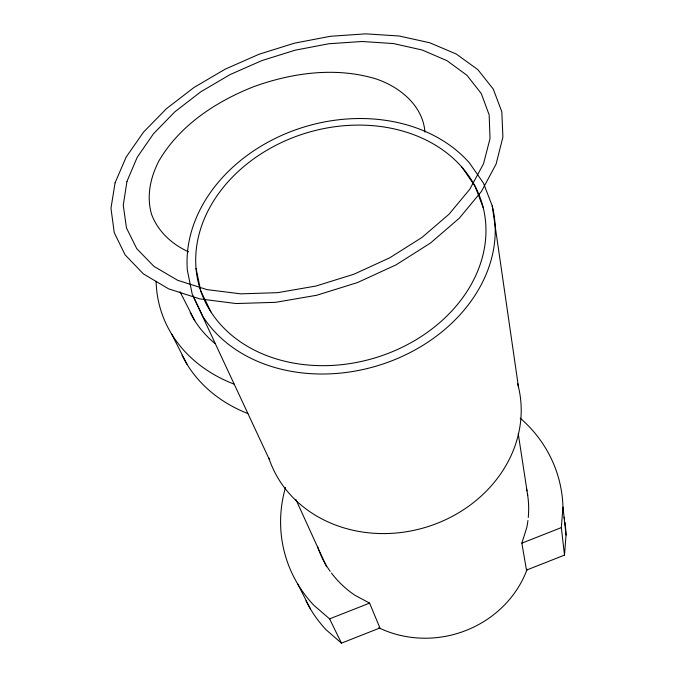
<?xml version="1.0" encoding="UTF-8"?>
<svg xmlns="http://www.w3.org/2000/svg" width="677" height="677" viewBox="0 0 677 677"><rect width="100%" height="100%" fill="white"/><g stroke="black" fill="none" stroke-linecap="round" stroke-linejoin="round"><path stroke-width="1.02" d="M527.933 520.495A108.506 99.705 -15.6 0 1 526.791 527.485L521.857 543.157L526.478 570.11L564.491 555.106L566.031 535.109A136.847 127.513 -15.2 0 0 564.973 522.432M564.491 555.106L561.343 527.603L562.968 507.081A142.001 130.585 -15.5 0 0 520.173 418.124M285.491 487.482A142.001 130.585 -15.5 0 0 313.654 605.103L329.606 618.871L369.583 603.122L379.924 627.968L341.453 643.15L326.009 629.703A136.847 127.513 -15.2 0 1 305.996 600.787M521.857 543.157L561.343 527.603M369.583 603.122L354.765 595.151A108.506 99.705 -15.6 0 1 331.459 573.038M188.663 251.878C172.051 244.389 157.927 231.526 151.513 214.194C146.308 196.085 150.463 177.188 158.985 160.787C179.938 125.067 216.2 101.432 254.019 86.554C292.819 72.625 336.037 66.727 376.09 78.938C399.785 86.876 423.015 105.671 424.936 132.125M461.883 167.117L475.042 186.183L483.234 207.746A147.332 117.578 -16.6 0 1 293.852 363.134A147.332 117.578 -16.6 0 1 245.396 165.23A147.332 117.578 -16.6 0 1 483.234 207.746M180.006 291.711L194.798 320.763M171.662 334.108L186.945 364.167M297.745 584.039L310.548 609.148M329.606 618.871L341.453 643.15M210.919 311.902L200.73 290.882L196.042 268.371M193.097 296.044L269.328 459.471M204.674 299.53L207.746 306.258M295.866 499.448L326.559 566.725M492.221 205.85L483.403 182.993L469.347 162.81A156.438 124.881 -16.6 0 0 291.736 131.245A156.438 124.881 -16.6 0 0 187.351 270.208L192.209 294.131L202.922 316.514A156.438 124.881 -16.6 0 0 390.781 361.196A156.438 124.881 -16.6 0 0 492.221 205.85L518.438 386.77M518.243 433.712L527.696 495.344M562.968 507.081L566.031 535.109M564.144 517.211A136.847 127.513 -15.2 0 1 564.5 519.293M247.867 413.571A157.758 128.647 -18.2 0 1 182.011 355.146M234.242 384.197A162.937 130.517 -18.2 0 1 156.116 281.336M526.503 488.853A108.506 99.705 -15.6 0 1 526.926 490.884M527.476 493.948A108.506 99.705 -15.6 0 1 528.263 517.482M330.207 571.337A108.506 99.705 -15.6 0 1 317.496 546.373M214.947 343.451A136.652 109.378 -18.2 0 1 190.22 312.588M517.677 383.817A129.866 113.77 -16.2 0 1 425.021 527.51A129.866 113.77 -16.2 0 1 268.684 457.55M527.188 569.162A104.571 97.37 -15.3 0 1 378.731 627.757M126.963 181.385L123.265 205.258L126.481 228.005L136.779 248.696L153.992 266.408L177.662 280.295L206.976 289.621L240.792 293.852L277.688 292.659L315.998 286.024L353.969 274.202L389.842 257.751L421.974 237.441L448.961 214.279L469.728 189.332L483.53 163.749L490.013 138.616L489.175 114.946L481.313 93.612L466.995 75.333L446.972 60.659L422.135 49.988L393.489 43.565L362.06 41.492L328.937 43.734L295.18 50.183L261.864 60.583L230.036 74.614L200.705 91.86L174.861 111.807L153.417 133.851L137.211 157.301L126.963 181.385M115.082 182.79L110.969 208.288L114.244 232.634L125.084 254.831L143.355 273.872L168.59 288.842L199.918 298.929L236.138 303.541L275.7 302.323L316.811 295.231L357.566 282.546L396.045 264.859L430.479 243.043L459.353 218.155L481.491 191.396L496.131 163.978L502.901 137.093L501.835 111.823L493.271 89.085L477.835 69.638L456.349 54.067L429.793 42.778L399.218 36.008L365.732 33.85L330.469 36.279L294.554 43.15L259.122 54.219L225.246 69.13L194.02 87.46L166.457 108.659L143.532 132.117L126.15 157.098L115.082 182.79"/></g></svg>
